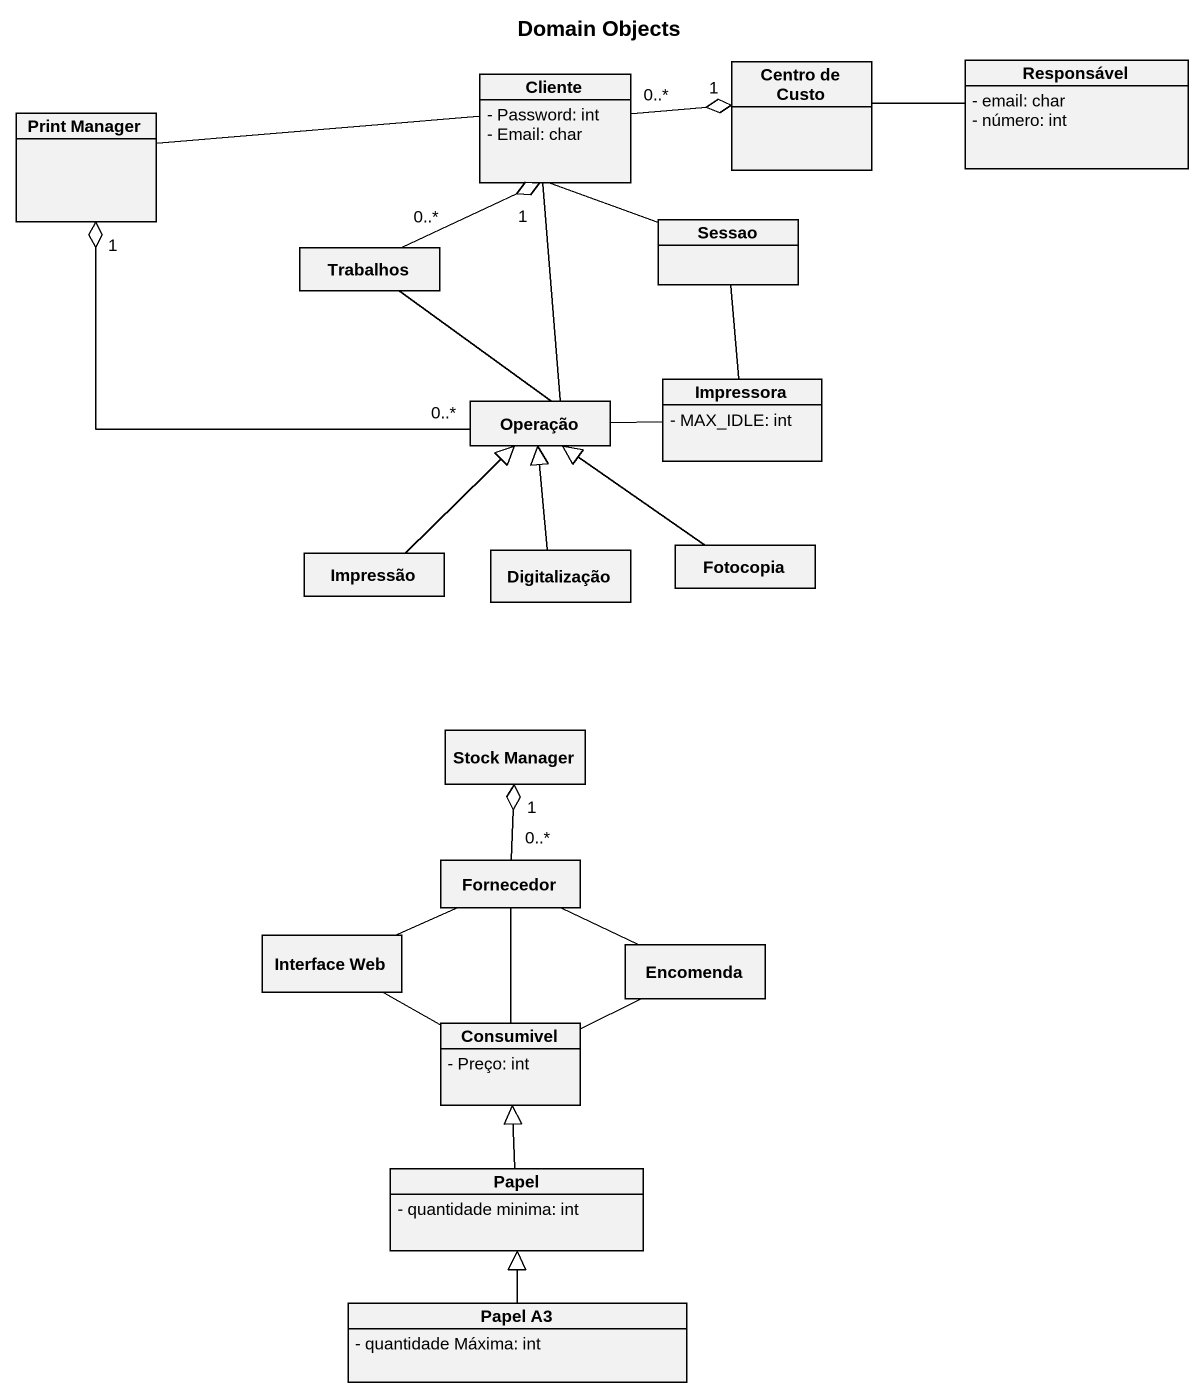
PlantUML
@startuml
title Domain Objects
hide circle
hide empty members
skinparam classAttributeIconSize 0
class Cliente {
  - Password: int
  - Email: char
}
class "Centro de Custo" as Centro_de_Custo
class Responsável {
  - email: char
  - número: int
}
class "Print Manager" as Print_Manager
class Trabalhos
class Sessao
class Impressora {
  - MAX_IDLE: int
}
class Operação
class Impressão
class Digitalização
class Fotocopia
class "Stock Manager" as Stock_Manager
class Fornecedor
class "Interface Web" as Interface_Web
class Encomenda
class Consumivel {
  - Preço: int
}
class Papel {
  - quantidade minima: int
}
class "Papel A3" as Papel_A3 {
  - quantidade Máxima: int
}
Cliente "0..*" -right-o "1" Centro_de_Custo
Cliente -- Sessao
Responsável -left- Centro_de_Custo
Print_Manager -right- Cliente
Trabalhos "0..*" -up-o "1" Cliente
Sessao -- Impressora
Operação -up- Cliente
Operação "0..*" -left-o "1" Print_Manager
Operação -up- Trabalhos
Operação -right- Impressora
Impressão -up-|> Operação
Digitalização -up-|> Operação
Fotocopia -up-|> Operação
Fornecedor "0..*" -up-o "1" Stock_Manager
Fornecedor -- Consumivel
Interface_Web -right- Fornecedor
Interface_Web -right- Consumivel
Encomenda -left- Fornecedor
Encomenda -left- Consumivel
Papel -up-|> Consumivel
Papel_A3 -up-|> Papel
@enduml
